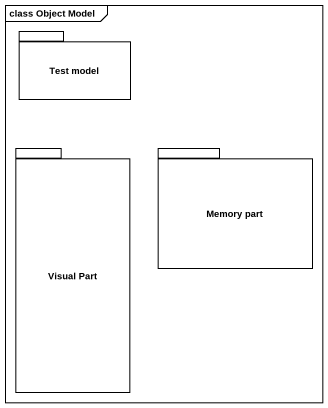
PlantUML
@startuml
mainframe class Object Model
package "Test model" as Test_model {
}
package "Visual Part" as Visual_Part {
}
package "Memory part" as Memory_part {
}
@enduml
